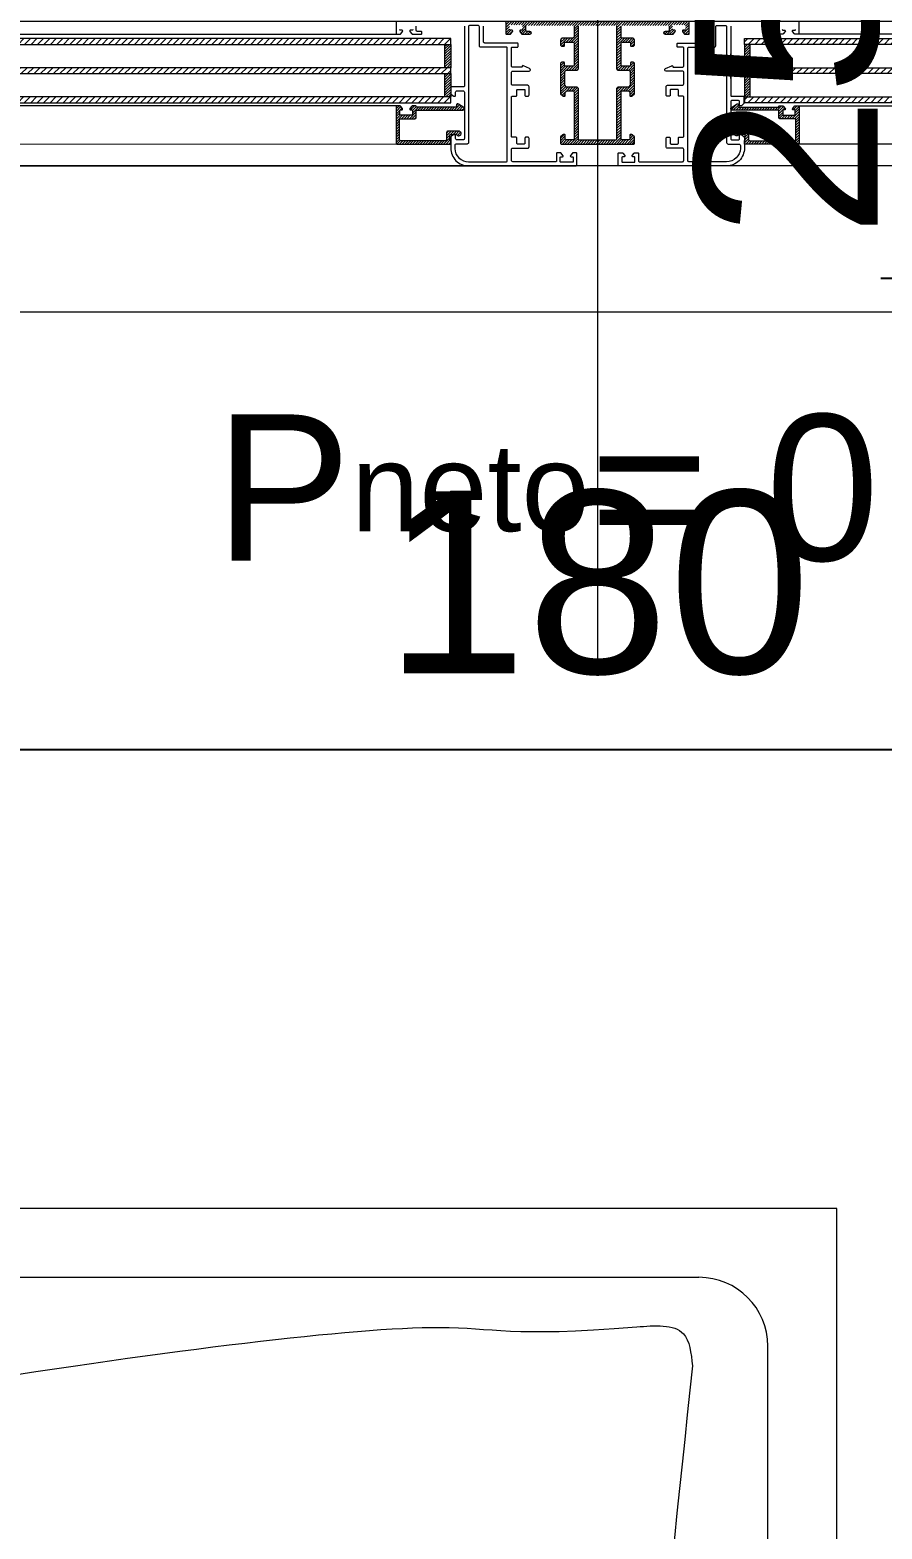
# Model space of a CAD drawing. Header units: centimetres. Extents: x 86156 to 91557, y -55119 to -48172.
# Drawn here: x 87887.4 to 87945.6, y -50247.9 to -50145.4 of the extents above; entities that cross this region are included whole.
import ezdxf

# ---------------------------------------------------------------- set-up
doc = ezdxf.new("R2010")
doc.units = ezdxf.units.CM
doc.header["$LTSCALE"] = 50
doc.header["$MEASUREMENT"] = 0
doc.layers.get('0').update_dxf_attribs({"color": 8})
for name, color, linetype, lineweight in [('BETON HACHURE', 253, 'Continuous', 13), ('mobilimi', 8, 'Continuous', 9), ('WINDOWS', 21, 'Continuous', 5)]:
    doc.layers.add(name, color=color, linetype=linetype, lineweight=lineweight)
doc.layers.add('COTE 50ème', color=1, linetype='Continuous')
doc.styles.add('GENERATED_STYLE_1', font='arial.ttf')
doc.styles.add('RS_TXT_50', font='arial.ttf', dxfattribs={"height": 12.5})
doc.dimstyles.new('RS_50CM_LINEAIRE', dxfattribs={"dimscale": 5, "dimtxt": 12.5, "dimasz": 1.5, "dimexe": 1, "dimexo": 2.5, "dimgap": 1, "dimtad": 1, "dimdec": 1, "dimrnd": 0.5, "dimdsep": 46, "dimtxsty": 'RS_TXT_50', "dimblk1": 'ARCHTICK', "dimblk2": 'ARCHTICK', "dimsah": 1, "dimcen": 2.5, "dimdle": 1, "dimclrt": 4, "dimadec": 0, "dimazin": 2, "dimtfac": 1, "dimtdec": 1, "dimtix": 1, "dimtmove": 2, "dimatfit": 3, "dimfxl": 1, "dimtolj": 1, "dimtzin": 0, "dimarcsym": 0})
pattern_1 = [(135, (-46708.70849, -43852.52553), (-0.08838834765, -0.08838834765), [])]
pattern_2 = [(135, (-46708.9128, -43852.52553), (-0.2209708691, -0.2209708691), [])]

# ---------------------------------------------------------------- blocks, each defined once
blk = doc.blocks.new('DRITARE POS 2')
at = {"layer": 'WINDOWS'}
h = blk.add_hatch(dxfattribs=at)
h.set_pattern_fill('ANSI31', color=140, scale=2.5, angle=450)
h.set_pattern_definition(pattern_2)
h.paths.add_polyline_path([(-8.71, -80.01), (-8.71, -12.58), (-8.31, -12.58), (-8.31, -80.01)])
h.paths.add_polyline_path([(-6.71, -80.01), (-6.71, -12.58), (-6.31, -12.58), (-6.31, -80.01)])
h.paths.add_polyline_path([(-4.71, -80.02), (-4.71, -12.58), (-4.31, -12.58), (-4.31, -80.02)])
at = {"layer": 'WINDOWS', "transparency": 33554559}
h = blk.add_hatch(dxfattribs=at)
h.set_pattern_fill('ANSI31', color=140, angle=450)
h.set_pattern_definition([(135, (-46708.90849, -43835.52553), (-0.08838834765, -0.08838834765), [])])
h.paths.add_polyline_path([(-6.71, -12.58), (-8.31, -12.58), (-8.31, -12.98), (-6.71, -12.98)])
h.paths.add_polyline_path([(-4.71, -12.58), (-6.31, -12.58), (-6.31, -12.98), (-4.71, -12.98)])
h.paths.add_polyline_path([(-6.71, -79.61), (-8.31, -79.61), (-8.31, -80.01), (-6.71, -80.01)])
h.paths.add_polyline_path([(-4.71, -79.61), (-6.31, -79.61), (-6.31, -80.01), (-4.71, -80.01)])
h = blk.add_hatch(dxfattribs=at)
h.set_pattern_fill('ANSI31', color=256, angle=450)
h.set_pattern_definition(pattern_1)
h.paths.add_polyline_path([(-1.49, -76.33, 0.414214), (-1.55, -76.27), (-4.06, -76.27, 0.414214), (-4.11, -76.33), (-4.11, -76.54, 0.250765), (-4.09, -76.58), (-3.92, -76.71, 0.599022), (-3.83, -76.67), (-3.83, -76.59, -0.414214), (-3.78, -76.54), (-3.51, -76.54, -0.414214), (-3.46, -76.59), (-3.46, -77.34, -0.414214), (-3.51, -77.39), (-3.78, -77.39, -0.414214), (-3.83, -77.34), (-3.83, -77.26, 0.599022), (-3.92, -77.22), (-4.09, -77.35, 0.250765), (-4.11, -77.39), (-4.11, -77.6, 0.414214), (-4.06, -77.66), (-4.02, -77.66), (-4.02, -80.34, -0.414214), (-4.07, -80.4), (-4.15, -80.4, 0.603122), (-4.23, -80.55), (-3.98, -80.9, 0.737396), (-3.81, -80.85), (-3.81, -77.71, -0.414214), (-3.76, -77.66), (-3.31, -77.66, 0.414214), (-3.22, -77.56), (-3.22, -76.55, -0.414214), (-3.16, -76.5), (-1.81, -76.5, -0.414214), (-1.72, -76.59), (-1.72, -79.63, -0.414214), (-1.81, -79.73), (-2.28, -79.73, 0.414214), (-2.37, -79.82), (-2.37, -80.56, 1.657435), (-2.12, -80.43, -0.247394), (-2.15, -80.38), (-2.15, -80.01, -0.414214), (-2.09, -79.95), (-1.74, -79.95), (-1.74, -80.01), (-1.49, -80.01), (-1.49, -79.95)])
at = {"layer": 'WINDOWS'}
h = blk.add_hatch(dxfattribs=at)
h.set_pattern_fill('ANSI31', color=256, angle=450)
h.set_pattern_definition(pattern_1)
h.paths.add_polyline_path([(-9.61, -85.22, -0.414214), (-9.56, -85.16), (-9.26, -85.16, -0.414214), (-9.2, -85.22), (-9.2, -85.44, 1), (-9, -85.44), (-9, -84.9, 0.250765), (-9.02, -84.86), (-9.19, -84.74, 0.599022), (-9.28, -84.79), (-9.28, -84.87, -0.414214), (-9.33, -84.92), (-9.59, -84.92, -0.414214), (-9.65, -84.87), (-9.65, -84.08, -0.414214), (-9.59, -84.03), (-9.33, -84.03, -0.414214), (-9.28, -84.08), (-9.28, -84.19, 0.599022), (-9.19, -84.24), (-9.02, -84.13, 0.250765), (-9, -84.08), (-9, -83.84, 0.414214), (-9.05, -83.78), (-9.84, -83.78, 0.414214), (-9.89, -83.84), (-9.89, -90.06), (-9.89, -96.27, 0.414214), (-9.84, -96.33), (-9.05, -96.33, 0.414214), (-9, -96.27), (-9, -96.03, 0.250765), (-9.02, -95.98), (-9.19, -95.87, 0.599022), (-9.28, -95.92), (-9.28, -96.03, -0.414214), (-9.33, -96.08), (-9.59, -96.08, -0.414214), (-9.65, -96.03), (-9.65, -95.24, -0.414214), (-9.59, -95.19), (-9.33, -95.19, -0.414214), (-9.28, -95.24), (-9.28, -95.32, 0.599022), (-9.19, -95.37), (-9.02, -95.25, 0.250765), (-9, -95.21), (-9, -94.68, 1), (-9.2, -94.68), (-9.2, -94.89, -0.414214), (-9.26, -94.95), (-9.56, -94.95, -0.414214), (-9.61, -94.89), (-9.61, -91.72, -0.414214), (-9.56, -91.66), (-8.83, -91.66, -0.414214), (-8.74, -91.75), (-8.74, -92.41, 0.414214), (-8.55, -92.59), (-8.29, -92.59, 0.198912), (-8.25, -92.58), (-8.19, -92.52, 0.198912), (-8.18, -92.48), (-8.18, -92.37, 0.414214), (-8.23, -92.31), (-8.4, -92.31, -0.414214), (-8.46, -92.26), (-8.46, -91.75, -0.414214), (-8.36, -91.66), (-6.91, -91.66, -0.414214), (-6.81, -91.75), (-6.81, -92.26, -0.414214), (-6.87, -92.31), (-7.04, -92.31, 0.414214), (-7.09, -92.37), (-7.09, -92.48, 0.198912), (-7.08, -92.52), (-7.02, -92.58, 0.198912), (-6.98, -92.59), (-4.97, -92.59, 0.198912), (-4.93, -92.58), (-4.78, -92.42, 0.198912), (-4.76, -92.38), (-4.76, -92.31, 0.414214), (-4.82, -92.26), (-5, -92.26, -0.340481), (-5.13, -92.16), (-5.13, -91.75, -0.414214), (-5.04, -91.66), (-1.87, -91.66, -0.414214), (-1.77, -91.75), (-1.77, -92.16, -0.414214), (-1.87, -92.26), (-2.09, -92.26, 0.414214), (-2.15, -92.31), (-2.15, -92.38, 0.198912), (-2.13, -92.42), (-1.98, -92.58, 0.198912), (-1.94, -92.59), (-1.55, -92.59, 0.414214), (-1.49, -92.54), (-1.49, -90.06), (-1.49, -87.57, 0.414214), (-1.55, -87.52), (-1.94, -87.52, 0.198912), (-1.98, -87.53), (-2.13, -87.69, 0.198912), (-2.15, -87.73), (-2.15, -87.8, 0.414214), (-2.09, -87.85), (-1.87, -87.85, -0.414214), (-1.77, -87.95), (-1.77, -88.36, -0.414214), (-1.87, -88.45), (-5.04, -88.45, -0.414214), (-5.13, -88.36), (-5.13, -87.95, -0.340481), (-5, -87.85), (-4.82, -87.85, 0.414214), (-4.76, -87.8), (-4.76, -87.73, 0.198912), (-4.78, -87.69), (-4.93, -87.53, 0.198912), (-4.97, -87.52), (-6.98, -87.52, 0.198912), (-7.02, -87.53), (-7.08, -87.59, 0.198912), (-7.09, -87.63), (-7.09, -87.74, 0.414214), (-7.04, -87.8), (-6.87, -87.8, -0.414214), (-6.81, -87.85), (-6.81, -88.36, -0.414214), (-6.91, -88.45), (-8.36, -88.45, -0.414214), (-8.46, -88.36), (-8.46, -87.85, -0.414214), (-8.4, -87.8), (-8.23, -87.8, 0.414214), (-8.18, -87.74), (-8.18, -87.63, 0.198912), (-8.19, -87.59), (-8.25, -87.53, 0.198912), (-8.29, -87.52), (-8.55, -87.52, 0.414214), (-8.74, -87.7), (-8.74, -88.36, -0.414214), (-8.83, -88.45), (-9.56, -88.45, -0.414214), (-9.61, -88.39)])
h.paths.add_polyline_path([(-9.56, -88.73), (-6.63, -88.73), (-6.53, -88.64), (-6.53, -87.89), (-6.44, -87.8), (-5.51, -87.8), (-5.41, -87.89), (-5.41, -88.64), (-5.32, -88.73), (-1.83, -88.73), (-1.77, -88.79), (-1.77, -90.06), (-1.77, -91.32), (-1.83, -91.38), (-5.32, -91.38), (-5.41, -91.47), (-5.41, -92.22), (-5.51, -92.31), (-6.44, -92.31), (-6.53, -92.22), (-6.53, -91.47), (-6.63, -91.38), (-9.56, -91.38), (-9.61, -91.32), (-9.61, -90.06), (-9.61, -88.79)], flags=16)
at = {"layer": 'WINDOWS', "transparency": 33554559}
h = blk.add_hatch(dxfattribs=at)
h.set_pattern_fill('ANSI31', color=256, angle=450)
h.set_pattern_definition(pattern_1)
h.paths.add_polyline_path([(-1.49, -100.16), (-1.49, -100.1), (-1.74, -100.1), (-1.74, -100.16), (-2.09, -100.16, -0.414214), (-2.15, -100.1), (-2.15, -99.73, -0.247394), (-2.12, -99.68, 1.657435), (-2.37, -99.55), (-2.37, -100.29, 0.414214), (-2.28, -100.38), (-1.81, -100.38, -0.414214), (-1.72, -100.48), (-1.72, -103.52, -0.414214), (-1.81, -103.61), (-3.16, -103.61, -0.414214), (-3.22, -103.56), (-3.22, -102.55, 0.414214), (-3.31, -102.46), (-3.76, -102.46, -0.414214), (-3.81, -102.4), (-3.81, -99.26, 0.737396), (-3.98, -99.21), (-4.23, -99.57, 0.603122), (-4.15, -99.71), (-4.07, -99.71, -0.414214), (-4.02, -99.77), (-4.02, -102.46), (-4.06, -102.46, 0.414214), (-4.11, -102.51), (-4.11, -102.72, 0.250765), (-4.09, -102.76), (-3.92, -102.89, 0.599022), (-3.83, -102.85), (-3.83, -102.77, -0.414214), (-3.78, -102.72), (-3.51, -102.72, -0.414214), (-3.46, -102.77), (-3.46, -103.52, -0.414214), (-3.51, -103.58), (-3.78, -103.58, -0.414214), (-3.83, -103.52), (-3.83, -103.44, 0.599022), (-3.92, -103.4), (-4.09, -103.53, 0.250765), (-4.11, -103.58), (-4.11, -103.78, 0.414214), (-4.06, -103.84), (-1.55, -103.84, 0.414214), (-1.49, -103.78)])
at = {"layer": 'WINDOWS'}
h = blk.add_hatch(dxfattribs=at)
h.set_pattern_fill('ANSI31', color=140, scale=2.5, angle=450)
h.set_pattern_definition(pattern_2)
h.paths.add_polyline_path([(-8.71, -100.09), (-8.71, -167.42), (-8.31, -167.42), (-8.31, -100.09)])
h.paths.add_polyline_path([(-6.71, -100.09), (-6.71, -167.42), (-6.31, -167.42), (-6.31, -100.09)])
h.paths.add_polyline_path([(-4.71, -100.09), (-4.71, -167.42), (-4.31, -167.42), (-4.31, -100.09)])
at = {"layer": 'WINDOWS', "transparency": 33554559}
h = blk.add_hatch(dxfattribs=at)
h.set_pattern_fill('ANSI31', color=140, angle=450)
h.set_pattern_definition([(135, (-46708.90849, -43869.52553), (-0.08838834765, -0.08838834765), [])])
h.paths.add_polyline_path([(-6.71, -167.42), (-8.31, -167.42), (-8.31, -167.02), (-6.71, -167.02)])
h.paths.add_polyline_path([(-4.71, -167.42), (-6.31, -167.42), (-6.31, -167.02), (-4.71, -167.02)])
h.paths.add_polyline_path([(-6.71, -100.49), (-8.31, -100.49), (-8.31, -100.09), (-6.71, -100.09)])
h.paths.add_polyline_path([(-4.71, -100.49), (-6.31, -100.49), (-6.31, -100.09), (-4.71, -100.09)])
at = {"layer": 'WINDOWS'}
for p, q in [((-0.01, -11.48), (0, -81.19)), ((-9, -16.26), (-9, -76.34)), ((-4.11, -76.33), (-4.12, -16.26)), ((-1.5, -16.26), (-1.49, -76.33)), ((-5.98, -80.95), (-7.66, -80.95)), ((-0.01, -168.52), (0, -98.92)), ((-9, -163.74), (-9, -103.78)), ((-4.11, -103.78), (-4.12, -163.74)), ((-1.5, -163.74), (-1.49, -103.78))]:
    blk.add_line(p, q, dxfattribs=at)
at = {"layer": 'WINDOWS', "color": 165}
blk.add_line((-61.99, -90.06), (34.01, -90.06), dxfattribs=at)
at = {"layer": 'WINDOWS'}
blk.add_lwpolyline([(-9.9, -180), (-9.9, 0), (0, 0), (0, -180)], close=True, dxfattribs=at)
at = {"layer": 'WINDOWS', "color": 165}
blk.add_lwpolyline([(0, 0), (0, -180), (10, -180), (10, 0)], close=True, dxfattribs=at)
at = {"layer": 'WINDOWS', "color": 140}
for points in [[(-8.71, -80.01), (-8.71, -12.58), (-8.31, -12.58), (-8.31, -80.01)], [(-6.71, -80.01), (-6.71, -12.58), (-6.31, -12.58), (-6.31, -80.01)], [(-4.71, -80.02), (-4.71, -12.58), (-4.31, -12.58), (-4.31, -80.02)], [(-6.71, -79.61), (-8.31, -79.61), (-8.31, -80.01), (-6.71, -80.01)], [(-4.71, -79.61), (-6.31, -79.61), (-6.31, -80.01), (-4.71, -80.01)], [(-8.71, -100.09), (-8.71, -167.42), (-8.31, -167.42), (-8.31, -100.09)], [(-6.71, -100.49), (-8.31, -100.49), (-8.31, -100.09), (-6.71, -100.09)], [(-6.71, -100.09), (-6.71, -167.42), (-6.31, -167.42), (-6.31, -100.09)], [(-4.71, -100.49), (-6.31, -100.49), (-6.31, -100.09), (-4.71, -100.09)], [(-4.71, -100.09), (-4.71, -167.42), (-4.31, -167.42), (-4.31, -100.09)]]:
    blk.add_lwpolyline(points, close=True, dxfattribs=at)
at = {"layer": 'WINDOWS'}
for points in [[(-9.84, -76.28), (-9.05, -76.28, -0.414214), (-9, -76.34), (-9, -76.54, -0.250765), (-9.02, -76.59), (-9.19, -76.72, -0.599022), (-9.28, -76.67), (-9.28, -76.58, 0.414214), (-9.33, -76.52)], [(-9.33, -77.42, 0.414214), (-9.28, -77.36), (-9.28, -77.27, -0.599022), (-9.19, -77.22), (-9.02, -77.35, -0.250765), (-9, -77.4), (-9, -77.98, -0.414214), (-9.05, -78.03), (-9.15, -78.03, -0.414214), (-9.2, -77.98), (-9.2, -77.72, 0.414214), (-9.26, -77.66), (-9.56, -77.66, 0.414214)], [(-9.56, -80.95), (-4.82, -80.95, 0.414214), (-4.76, -80.89), (-4.76, -80.07, -0.414214), (-4.71, -80.01), (-4.32, -80.01, -0.198912), (-4.28, -80.03), (-4.13, -80.18, -0.198912), (-4.11, -80.22), (-4.11, -80.29, -0.414214), (-4.17, -80.35), (-4.39, -80.35, 0.414214), (-4.48, -80.44), (-4.48, -80.85, 0.414214), (-4.39, -80.95), (-1.87, -80.95, 0.414214), (-1.77, -80.85), (-1.77, -80.44, 0.414214), (-1.87, -80.35), (-2.09, -80.35, -0.414214), (-2.15, -80.29), (-2.15, -80.22, -0.198912), (-2.13, -80.18), (-1.98, -80.03, -0.198912), (-1.94, -80.01), (-1.21, -80.01, -0.414214), (0, -81.23), (0, -88.58, -0.414214), (-0.06, -88.64), (-0.84, -88.64, -0.414214), (-0.9, -88.58), (-0.9, -88.38, -0.250765), (-0.87, -88.33), (-0.7, -88.2, -0.599022), (-0.62, -88.24), (-0.62, -88.34, 0.414214), (-0.56, -88.39), (-0.3, -88.39, 0.414214), (-0.24, -88.34), (-0.24, -87.55, 0.414214), (-0.3, -87.5), (-0.56, -87.5, 0.414214), (-0.62, -87.55), (-0.62, -87.65, -0.599022), (-0.7, -87.69), (-0.87, -87.56, -0.250765), (-0.9, -87.52), (-0.9, -87.31, -0.414214), (-0.84, -87.26), (-0.34, -87.26, 0.414214), (-0.28, -87.2), (-0.28, -84.25, 0.414214), (-0.37, -84.16), (-1.12, -84.16, 0.414214), (-1.21, -84.25), (-1.21, -85.28, -0.414214), (-1.31, -85.37), (-1.87, -85.37, -0.414214), (-1.96, -85.28), (-1.96, -85.15, -0.414214), (-1.9, -85.09), (-1.55, -85.09, 0.414214), (-1.49, -85.03), (-1.49, -84.59, 0.414214), (-1.55, -84.53), (-1.9, -84.53, -0.414214), (-1.96, -84.47), (-1.96, -84.21, 0.414214), (-2.02, -84.16), (-4.7, -84.16, 0.414214), (-4.76, -84.21), (-4.76, -84.47, -0.414214), (-4.82, -84.53), (-5.17, -84.53, 0.414214), (-5.23, -84.59), (-5.23, -85.03, 0.414214), (-5.17, -85.09), (-4.82, -85.09, -0.414214), (-4.76, -85.15), (-4.76, -85.28, -0.414214), (-4.85, -85.37), (-5.41, -85.37, -0.414214), (-5.51, -85.28), (-5.51, -84.25, 0.414214), (-5.6, -84.16), (-6.38, -84.16, 0.414214), (-6.48, -84.25), (-6.48, -85.37, -0.809546), (-6.66, -85.41), (-6.85, -84.98, -0.543142), (-6.79, -84.9, 0.414214), (-6.74, -84.85), (-6.74, -84.25, 0.414214), (-6.83, -84.16), (-8.06, -84.16, 0.414214), (-8.12, -84.21), (-8.12, -84.57, -0.414214), (-8.18, -84.62), (-8.34, -84.62, -0.414214), (-8.4, -84.57), (-8.4, -82.35, 0.414214), (-8.49, -82.25), (-9.56, -82.25, 0.414214)], [(-9.56, -85.16), (-9.26, -85.16, -0.414214), (-9.2, -85.22), (-9.2, -85.44, 1), (-9, -85.44), (-9, -84.9, 0.250765), (-9.02, -84.86), (-9.19, -84.74, 0.599022), (-9.28, -84.79), (-9.28, -84.87, -0.414214), (-9.33, -84.92)], [(-9.33, -84.03, -0.414214), (-9.28, -84.08), (-9.28, -84.19, 0.599022), (-9.19, -84.24), (-9.02, -84.13, 0.250765), (-9, -84.08), (-9, -83.84, 0.414214), (-9.05, -83.78), (-9.84, -83.78, 0.414214)], [(-9.84, -96.33), (-9.05, -96.33, 0.414214), (-9, -96.27), (-9, -96.03, 0.250765), (-9.02, -95.98), (-9.19, -95.87, 0.599022), (-9.28, -95.92), (-9.28, -96.03, -0.414214), (-9.33, -96.08)], [(-9.33, -95.19, -0.414214), (-9.28, -95.24), (-9.28, -95.32, 0.599022), (-9.19, -95.37), (-9.02, -95.25, 0.250765), (-9, -95.21), (-9, -94.68, 1), (-9.2, -94.68), (-9.2, -94.89, -0.414214), (-9.26, -94.95), (-9.56, -94.95, -0.414214)], [(-9.56, -91.66), (-8.83, -91.66, -0.414214), (-8.74, -91.75), (-8.74, -92.41, 0.414214), (-8.55, -92.59), (-8.29, -92.59, 0.198912), (-8.25, -92.58), (-8.19, -92.52, 0.198912), (-8.18, -92.48), (-8.18, -92.37, 0.414214), (-8.23, -92.31), (-8.4, -92.31, -0.414214), (-8.46, -92.26), (-8.46, -91.75, -0.414214), (-8.36, -91.66), (-6.91, -91.66, -0.414214), (-6.81, -91.75), (-6.81, -92.26, -0.414214), (-6.87, -92.31), (-7.04, -92.31, 0.414214), (-7.09, -92.37), (-7.09, -92.48, 0.198912), (-7.08, -92.52), (-7.02, -92.58, 0.198912), (-6.98, -92.59), (-4.97, -92.59, 0.198912), (-4.93, -92.58), (-4.78, -92.42, 0.198912), (-4.76, -92.38), (-4.76, -92.31, 0.414214), (-4.82, -92.26), (-5, -92.26, -0.340481), (-5.13, -92.16), (-5.13, -91.75, -0.414214), (-5.04, -91.66), (-1.87, -91.66, -0.414214), (-1.77, -91.75), (-1.77, -92.16, -0.414214), (-1.87, -92.26), (-2.09, -92.26, 0.414214), (-2.15, -92.31), (-2.15, -92.38, 0.198912), (-2.13, -92.42), (-1.98, -92.58, 0.198912), (-1.94, -92.59), (-1.55, -92.59, 0.414214), (-1.49, -92.54), (-1.49, -90.06), (-1.49, -87.57, 0.414214), (-1.55, -87.52), (-1.94, -87.52, 0.198912), (-1.98, -87.53), (-2.13, -87.69, 0.198912), (-2.15, -87.73), (-2.15, -87.8, 0.414214), (-2.09, -87.85), (-1.87, -87.85, -0.414214), (-1.77, -87.95), (-1.77, -88.36, -0.414214), (-1.87, -88.45), (-5.04, -88.45, -0.414214), (-5.13, -88.36), (-5.13, -87.95, -0.340481), (-5, -87.85), (-4.82, -87.85, 0.414214), (-4.76, -87.8), (-4.76, -87.73, 0.198912), (-4.78, -87.69), (-4.93, -87.53, 0.198912), (-4.97, -87.52), (-6.98, -87.52, 0.198912), (-7.02, -87.53), (-7.08, -87.59, 0.198912), (-7.09, -87.63), (-7.09, -87.74, 0.414214), (-7.04, -87.8), (-6.87, -87.8, -0.414214), (-6.81, -87.85), (-6.81, -88.36, -0.414214), (-6.91, -88.45), (-8.36, -88.45, -0.414214), (-8.46, -88.36), (-8.46, -87.85, -0.414214), (-8.4, -87.8), (-8.23, -87.8, 0.414214), (-8.18, -87.74), (-8.18, -87.63, 0.198912), (-8.19, -87.59), (-8.25, -87.53, 0.198912), (-8.29, -87.52), (-8.55, -87.52, 0.414214), (-8.74, -87.7), (-8.74, -88.36, -0.414214), (-8.83, -88.45), (-9.56, -88.45, -0.414214)], [(-9.84, -103.83), (-9.05, -103.83, 0.414214), (-9, -103.78), (-9, -103.57, 0.250765), (-9.02, -103.52), (-9.19, -103.39, 0.599022), (-9.28, -103.44), (-9.28, -103.53, -0.414214), (-9.33, -103.59)], [(-9.33, -102.69, -0.414214), (-9.28, -102.75), (-9.28, -102.84, 0.599022), (-9.19, -102.89), (-9.02, -102.76, 0.250765), (-9, -102.71), (-9, -102.13, 0.414214), (-9.05, -102.08), (-9.15, -102.08, 0.414214), (-9.2, -102.13), (-9.2, -102.39, -0.414214), (-9.26, -102.45), (-9.56, -102.45, -0.414214)], [(-9.56, -99.16), (-5.47, -99.16, -0.414214), (-5.41, -99.22), (-5.41, -100.04, 0.414214), (-5.36, -100.1), (-4.97, -100.1, 0.198912), (-4.93, -100.08), (-4.78, -99.93, 0.198912), (-4.76, -99.89), (-4.76, -99.82, 0.414214), (-4.82, -99.76), (-5.04, -99.76, -0.414214), (-5.13, -99.67), (-5.13, -99.26, -0.414214), (-5.04, -99.16), (-1.87, -99.16, -0.414214), (-1.77, -99.26), (-1.77, -99.67, -0.414214), (-1.87, -99.76), (-2.09, -99.76, 0.414214), (-2.15, -99.82), (-2.15, -99.89, 0.198912), (-2.13, -99.93), (-1.98, -100.08, 0.198912), (-1.94, -100.1), (-1.21, -100.1, 0.414214), (0, -98.88), (0, -91.53, 0.414214), (-0.06, -91.47), (-0.84, -91.47, 0.414214), (-0.9, -91.53), (-0.9, -91.74, 0.250765), (-0.87, -91.78), (-0.7, -91.91, 0.599022), (-0.62, -91.87), (-0.62, -91.77, -0.414214), (-0.56, -91.72), (-0.3, -91.72, -0.414214), (-0.24, -91.77), (-0.24, -92.56, -0.414214), (-0.3, -92.61), (-0.56, -92.61, -0.414214), (-0.62, -92.56), (-0.62, -92.46, 0.599022), (-0.7, -92.42), (-0.87, -92.55, 0.250765), (-0.9, -92.59), (-0.9, -92.8, 0.414214), (-0.84, -92.86), (-0.34, -92.86, -0.414214), (-0.28, -92.91), (-0.28, -95.86, -0.414214), (-0.37, -95.95), (-1.12, -95.95, -0.414214), (-1.21, -95.86), (-1.21, -94.83, 0.414214), (-1.31, -94.74), (-1.87, -94.74, 0.414214), (-1.96, -94.83), (-1.96, -94.96, 0.414214), (-1.9, -95.02), (-1.55, -95.02, -0.414214), (-1.49, -95.08), (-1.49, -95.52, -0.414214), (-1.55, -95.58), (-1.9, -95.58, 0.414214), (-1.96, -95.64), (-1.96, -95.9, -0.414214), (-2.02, -95.95), (-4.7, -95.95, -0.414214), (-4.76, -95.9), (-4.76, -95.64, 0.414214), (-4.82, -95.58), (-5.17, -95.58, -0.414214), (-5.23, -95.52), (-5.23, -95.08, -0.414214), (-5.17, -95.02), (-4.82, -95.02, 0.414214), (-4.76, -94.96), (-4.76, -94.83, 0.414214), (-4.85, -94.74), (-5.41, -94.74, 0.414214), (-5.51, -94.83), (-5.51, -95.86, -0.414214), (-5.6, -95.95), (-6.38, -95.95, -0.414214), (-6.48, -95.86), (-6.48, -94.74, 0.809546), (-6.66, -94.7), (-6.85, -95.13, 0.543142), (-6.79, -95.21, -0.414214), (-6.74, -95.26), (-6.74, -95.86, -0.414214), (-6.83, -95.95), (-8.06, -95.95, -0.414214), (-8.12, -95.9), (-8.12, -95.54, 0.414214), (-8.18, -95.49), (-8.34, -95.49, 0.414214), (-8.4, -95.54), (-8.4, -97.76, -0.414214), (-8.49, -97.86), (-9.56, -97.86, -0.414214)]]:
    blk.add_lwpolyline(points, format="xyb", dxfattribs=at)
for points in [[(-1.74, -79.95), (-2.09, -79.95, 0.414214), (-2.15, -80.01), (-2.15, -80.38, 0.247394), (-2.12, -80.43, -1.657435), (-2.37, -80.56), (-2.37, -79.82, -0.414214), (-2.28, -79.73), (-1.81, -79.73, 0.414214), (-1.72, -79.63), (-1.72, -76.59, 0.414214), (-1.81, -76.5), (-3.16, -76.5, 0.414214), (-3.22, -76.55), (-3.22, -77.56, -0.414214), (-3.31, -77.66), (-3.76, -77.66, 0.414214), (-3.81, -77.71), (-3.81, -80.85, -0.737396), (-3.98, -80.9), (-4.23, -80.55, -0.603122), (-4.15, -80.4), (-4.07, -80.4, 0.414214), (-4.02, -80.34), (-4.02, -77.66), (-4.06, -77.66, -0.414214), (-4.11, -77.6), (-4.11, -77.39, -0.250765), (-4.09, -77.35), (-3.92, -77.22, -0.599022), (-3.83, -77.26), (-3.83, -77.34, 0.414214), (-3.78, -77.39), (-3.51, -77.39, 0.414214), (-3.46, -77.34), (-3.46, -76.59, 0.414214), (-3.51, -76.54), (-3.78, -76.54, 0.414214), (-3.83, -76.59), (-3.83, -76.67, -0.599022), (-3.92, -76.71), (-4.09, -76.58, -0.250765), (-4.11, -76.54), (-4.11, -76.33, -0.414214), (-4.06, -76.27), (-1.55, -76.27, -0.414214), (-1.49, -76.33), (-1.49, -79.95), (-1.49, -80.01), (-1.74, -80.01)], [(-1.49, -80.39, -0.414214), (-1.4, -80.29), (-1.18, -80.29), (-1.18, -80.29, -0.414214), (-0.28, -81.23), (-0.28, -83.82, -0.414214), (-0.34, -83.88), (-8.06, -83.88, -0.414214), (-8.12, -83.82), (-8.12, -82.07, 0.414214), (-8.21, -81.97), (-9.52, -81.97, -0.414214), (-9.61, -81.88), (-9.61, -81.32, -0.414214), (-9.52, -81.23), (-1.59, -81.23, 0.414214), (-1.49, -81.13)], [(-1.49, -99.72, 0.414214), (-1.4, -99.82), (-1.18, -99.82), (-1.18, -99.82, 0.414214), (-0.28, -98.88), (-0.28, -96.29, 0.414214), (-0.34, -96.23), (-8.06, -96.23, 0.414214), (-8.12, -96.29), (-8.12, -98.04, -0.414214), (-8.21, -98.14), (-9.52, -98.14, 0.414214), (-9.61, -98.23), (-9.61, -98.79, 0.414214), (-9.52, -98.88), (-1.59, -98.88, -0.414214), (-1.49, -98.98)], [(-1.74, -100.16), (-2.09, -100.16, -0.414214), (-2.15, -100.1), (-2.15, -99.73, -0.247394), (-2.12, -99.68, 1.657435), (-2.37, -99.55), (-2.37, -100.29, 0.414214), (-2.28, -100.38), (-1.81, -100.38, -0.414214), (-1.72, -100.48), (-1.72, -103.52, -0.414214), (-1.81, -103.61), (-3.16, -103.61, -0.414214), (-3.22, -103.56), (-3.22, -102.55, 0.414214), (-3.31, -102.46), (-3.76, -102.46, -0.414214), (-3.81, -102.4), (-3.81, -99.26, 0.737396), (-3.98, -99.21), (-4.23, -99.57, 0.603122), (-4.15, -99.71), (-4.07, -99.71, -0.414214), (-4.02, -99.77), (-4.02, -102.46), (-4.06, -102.46, 0.414214), (-4.11, -102.51), (-4.11, -102.72, 0.250765), (-4.09, -102.76), (-3.92, -102.89, 0.599022), (-3.83, -102.85), (-3.83, -102.77, -0.414214), (-3.78, -102.72), (-3.51, -102.72, -0.414214), (-3.46, -102.77), (-3.46, -103.52, -0.414214), (-3.51, -103.58), (-3.78, -103.58, -0.414214), (-3.83, -103.52), (-3.83, -103.44, 0.599022), (-3.92, -103.4), (-4.09, -103.53, 0.250765), (-4.11, -103.58), (-4.11, -103.78, 0.414214), (-4.06, -103.84), (-1.55, -103.84, 0.414214), (-1.49, -103.78), (-1.49, -100.16), (-1.49, -100.1), (-1.74, -100.1)]]:
    blk.add_lwpolyline(points, format="xyb", close=True, dxfattribs=at)
blk.add_lwpolyline([(-9.56, -91.38), (-6.63, -91.38), (-6.53, -91.47), (-6.53, -92.22), (-6.44, -92.31), (-5.51, -92.31), (-5.41, -92.22), (-5.41, -91.47), (-5.32, -91.38), (-1.83, -91.38), (-1.77, -91.32), (-1.77, -90.06), (-1.77, -88.79), (-1.83, -88.73), (-5.32, -88.73), (-5.41, -88.64), (-5.41, -87.89), (-5.51, -87.8), (-6.44, -87.8), (-6.53, -87.89), (-6.53, -88.64), (-6.63, -88.73), (-9.56, -88.73)], dxfattribs=at)
at = {"layer": 'WINDOWS', "color": 165, "insert": (27.15, -116.22), "char_height": 10, "attachment_point": 7, "rotation": 90, "style": 'GENERATED_STYLE_1'}
blk.add_mtext('\\A1;\\pt0;P{\\H0.6x;neto}= 0', dxfattribs=at)
blk = doc.blocks.new('_ArchTick')
at = {"color": 0, "linetype": 'ByBlock', "const_width": 0.15}
blk.add_lwpolyline([(-0.5, -0.5), (0.5, 0.5)], dxfattribs=at)
blk = doc.blocks.new('*D1156')
at = {"layer": 'COTE 50ème', "color": 0, "lineweight": -2, "ltscale": 0.5, "transparency": 16777216}
for p, q in [((87836.14, -50174.87), (87836.14, -50199.61)), ((88016.25, -50174.87), (88016.25, -50199.61)), ((87831.14, -50194.61), (88021.25, -50194.61))]:
    blk.add_line(p, q, dxfattribs=at)
at = {"layer": 'Defpoints', "color": 0, "ltscale": 0.5, "transparency": 16777216}
for p in [(87836.14, -50162.37), (88016.25, -50162.37), (88016.25, -50194.61)]:
    blk.add_point(p, dxfattribs=at)
at = {"layer": 'COTE 50ème', "color": 0, "lineweight": -2, "ltscale": 0.5, "transparency": 16777216, "xscale": 7.5, "yscale": 7.5, "zscale": 7.5, "rotation": 180}
blk.add_blockref('_ArchTick', (87836.14, -50194.61), dxfattribs=at)
at = {"layer": 'COTE 50ème', "color": 0, "lineweight": -2, "ltscale": 0.5, "transparency": 16777216, "xscale": 7.5, "yscale": 7.5, "zscale": 7.5}
blk.add_blockref('_ArchTick', (88016.25, -50194.61), dxfattribs=at)
at = {"layer": 'COTE 50ème', "color": 4, "lineweight": 5, "ltscale": 0.5, "transparency": 16777216, "insert": (87926.2, -50183.23), "char_height": 12.5, "attachment_point": 5, "style": 'RS_TXT_50'}
blk.add_mtext('\\A1;180', dxfattribs=at)
blk = doc.blocks.new('*D1566')
at = {"layer": 'COTE 50ème', "color": 0, "lineweight": -2, "ltscale": 0.5, "transparency": 16777216}
for p, q in [((87950.56, -50137.37), (87950.56, -50129.87)), ((88003.75, -50137.37), (87945.56, -50137.37)), ((87950.56, -50137.37), (87950.56, -50162.37)), ((88003.75, -50162.37), (87945.56, -50162.37)), ((87950.56, -50162.37), (87950.56, -50169.87))]:
    blk.add_line(p, q, dxfattribs=at)
at = {"layer": 'Defpoints', "color": 0, "ltscale": 0.5, "transparency": 16777216}
for p in [(88016.25, -50137.37), (87950.56, -50162.37), (88016.25, -50162.37)]:
    blk.add_point(p, dxfattribs=at)
at = {"layer": 'COTE 50ème', "color": 0, "lineweight": -2, "ltscale": 0.5, "transparency": 16777216, "xscale": 7.5, "yscale": 7.5, "zscale": 7.5}
for p, rotation in [((87950.56, -50137.37), 270), ((87950.56, -50162.37), 90)]:
    blk.add_blockref('_ArchTick', p, dxfattribs=dict(at, rotation=rotation))
at = {"layer": 'COTE 50ème', "color": 4, "lineweight": 5, "ltscale": 0.5, "transparency": 16777216, "insert": (87939.18, -50149.87), "char_height": 12.5, "attachment_point": 5, "rotation": 90, "style": 'RS_TXT_50'}
blk.add_mtext('\\A1;25', dxfattribs=at)
blk = doc.blocks.new('*D1567')
at = {"layer": 'COTE 50ème', "color": 0, "lineweight": -2, "ltscale": 0.5, "transparency": 16777216}
for p, q in [((87950.56, -50157.37), (87950.56, -50640.37)), ((88003.75, -50162.37), (87945.56, -50162.37)), ((87962.54, -50635.37), (87945.56, -50635.37))]:
    blk.add_line(p, q, dxfattribs=at)
at = {"layer": 'Defpoints', "color": 0, "ltscale": 0.5, "transparency": 16777216}
for p in [(88016.25, -50162.37), (87950.56, -50635.37), (87975.04, -50635.37)]:
    blk.add_point(p, dxfattribs=at)
at = {"layer": 'COTE 50ème', "color": 0, "lineweight": -2, "ltscale": 0.5, "transparency": 16777216, "xscale": 7.5, "yscale": 7.5, "zscale": 7.5}
for p, rotation in [((87950.56, -50162.37), 90), ((87950.56, -50635.37), 270)]:
    blk.add_blockref('_ArchTick', p, dxfattribs=dict(at, rotation=rotation))
at = {"layer": 'COTE 50ème', "color": 4, "lineweight": 5, "ltscale": 0.5, "transparency": 16777216, "insert": (87939.18, -50398.87), "char_height": 12.5, "attachment_point": 5, "rotation": 90, "style": 'RS_TXT_50'}
blk.add_mtext('\\A1;473', dxfattribs=at)

msp = doc.modelspace()

# ---------------------------------------------------------------- hatches: boundary and pattern name
at = {"layer": 'BETON HACHURE', "ltscale": 0.5, "transparency": 33554559}
h = msp.add_hatch(color=256, dxfattribs=at)
h.dxf.hatch_style = 1
h.paths.add_polyline_path([(89857.95, -49968.55), (89601.54, -49712.14), (89017.58, -49863.16), (88999.75, -49863.16), (88314.75, -49713.17), (88293.27, -49713.16), (87031.8, -49846.89), (86857.57, -50021.45), (86757.23, -51272.48), (86839.4, -52045.38), (86669.47, -52571.17), (86746.67, -53900.72), (86983.5, -54130.12), (88279.55, -54131.55), (88279.55, -54261.56), (89504.55, -54261.56), (89504.55, -54401.56), (90492.95, -54401.56), (90492.95, -51921.06), (89857.95, -51772.6)])
h.paths.add_polyline_path([(89837.95, -51788.46), (90472.95, -51936.92), (90472.95, -54381.56), (89524.55, -54381.56), (89524.55, -54241.56), (88299.55, -54241.56), (88299.55, -54111.57), (86991.6, -54110.13), (86766.18, -53891.78), (86689.65, -52573.76), (86859.73, -52047.49), (86777.31, -51272.22), (86876.91, -50030.38), (87040.95, -49866.03), (88294.32, -49733.16), (88312.58, -49733.17), (88997.58, -49883.16), (89020.13, -49883.16), (89595.48, -49734.36), (89837.95, -49976.84)], flags=16)
at = {"layer": 'WINDOWS'}
h = msp.add_hatch(color=140, dxfattribs=at)
h.dxf.hatch_style = 1
h.paths.add_polyline_path([(89018.83, -49872.96), (88998.69, -49872.96), (88313.69, -49722.97), (88293.78, -49722.96), (87036.29, -49856.27), (86867.05, -50025.82), (86767.07, -51272.35), (86849.36, -52046.42), (86679.36, -52572.44), (86756.23, -53896.34), (86987.47, -54120.32), (88289.35, -54121.76), (88289.35, -54251.76), (89514.35, -54251.76), (89514.35, -54391.76), (90483.15, -54391.76), (90483.15, -51928.83), (89848.15, -51780.37), (89848.15, -49972.61), (89598.57, -49723.03)])
h.paths.add_polyline_path([(89597.96, -49725.25), (89846.15, -49973.44), (89846.15, -51781.96), (90481.15, -51930.42), (90481.15, -54389.76), (89516.35, -54389.76), (89516.35, -54249.76), (88291.35, -54249.76), (88291.35, -54119.77), (86988.28, -54118.32), (86758.18, -53895.45), (86681.38, -52572.7), (86851.4, -52046.63), (86769.08, -51272.33), (86868.98, -50026.72), (87037.2, -49858.18), (88293.89, -49724.96), (88313.47, -49724.97), (88998.47, -49874.96), (89019.08, -49874.96)], flags=16)

# ---------------------------------------------------------------- linework, layer by layer
at = {"layer": 'mobilimi'}
for p, q in [((87942.55, -50226.02), (87744.75, -50226.02)), ((87942.55, -50385.55), (87942.55, -50226.02)), ((87933.13, -50230.73), (87775.55, -50230.73)), ((87937.84, -50376.14), (87937.84, -50235.43))]:
    msp.add_line(p, q, dxfattribs=at)
msp.add_arc((87933.13, -50235.43), 4.71, 0, 90, dxfattribs=at)
for points, knots in [([(87787.99, -50252.89), (87787.12, -50249.9), (87786.32, -50246.29), (87785.68, -50241.18), (87805.79, -50243.05), (87828.64, -50247.82), (87880.92, -50237.7), (87917.83, -50233.1), (87920.15, -50234.92), (87932.36, -50233.81), (87932.59, -50235.91), (87932.69, -50236.77)], [3985.05903, 3985.05903, 3985.05903, 3985.05903, 4080.88352, 4095.097586, 4129.948642, 4553.773643, 5047.299708, 5447.379817, 5706.978712, 5742.134282, 5766.267478, 5766.267478, 5766.267478, 5766.267478]), ([(87932.69, -50236.77), (87930.79, -50254.7), (87926.38, -50296.21), (87924.44, -50345.31), (87932.66, -50373.59), (87913.93, -50367.41), (87891, -50361.07), (87845.11, -50331.04), (87843.28, -50319.42), (87827.73, -50302.25), (87819.92, -50315.72), (87811.31, -50325.75), (87802.3, -50333.37), (87795.3, -50338.65), (87810.55, -50317.34), (87809.86, -50305.59), (87807.28, -50302.46), (87805.41, -50295.88)], [5766.267478, 5766.267478, 5766.267478, 5766.267478, 6326.544882, 7063.125625, 7075.853468, 7104.137891, 7482.255608, 7822.118426, 8365.070605, 8376.683952, 8384.467459, 8620.875161, 8806.816714, 8824.217175, 8839.174614, 9041.086843, 9254.378307, 9254.378307, 9254.378307, 9254.378307])]:
    msp.add_open_spline(points, degree=3, knots=knots, dxfattribs=at)

# ---------------------------------------------------------------- block references
at = {"lineweight": 5, "rotation": 270}
msp.add_blockref('DRITARE POS 2', (88016.25, -50154.67), dxfattribs=at)

# ---------------------------------------------------------------- dimensions: what is measured, and where the dimension line sits
at = {"layer": 'COTE 50ème', "lineweight": 5, "ltscale": 0.5}
for base, p1, p2, angle, picture, middle in [((87950.56, -50162.37), (88016.25, -50137.37), (88016.25, -50162.37), 270, '*D1566', (87939.18, -50149.87)), ((87950.56, -50635.37), (88016.25, -50162.37), (87975.04, -50635.37), 270, '*D1567', (87939.18, -50398.87)), ((88016.25, -50194.61), (87836.14, -50162.37), (88016.25, -50162.37), 180, '*D1156', (87926.2, -50183.23))]:
    dim = msp.add_linear_dim(base=base, p1=p1, p2=p2, angle=angle, dimstyle='RS_50CM_LINEAIRE', dxfattribs=at)
    dim.commit()
    dim.dimension.update_dxf_attribs({"geometry": picture, "text_midpoint": middle})

doc.saveas('drawing.dxf')
